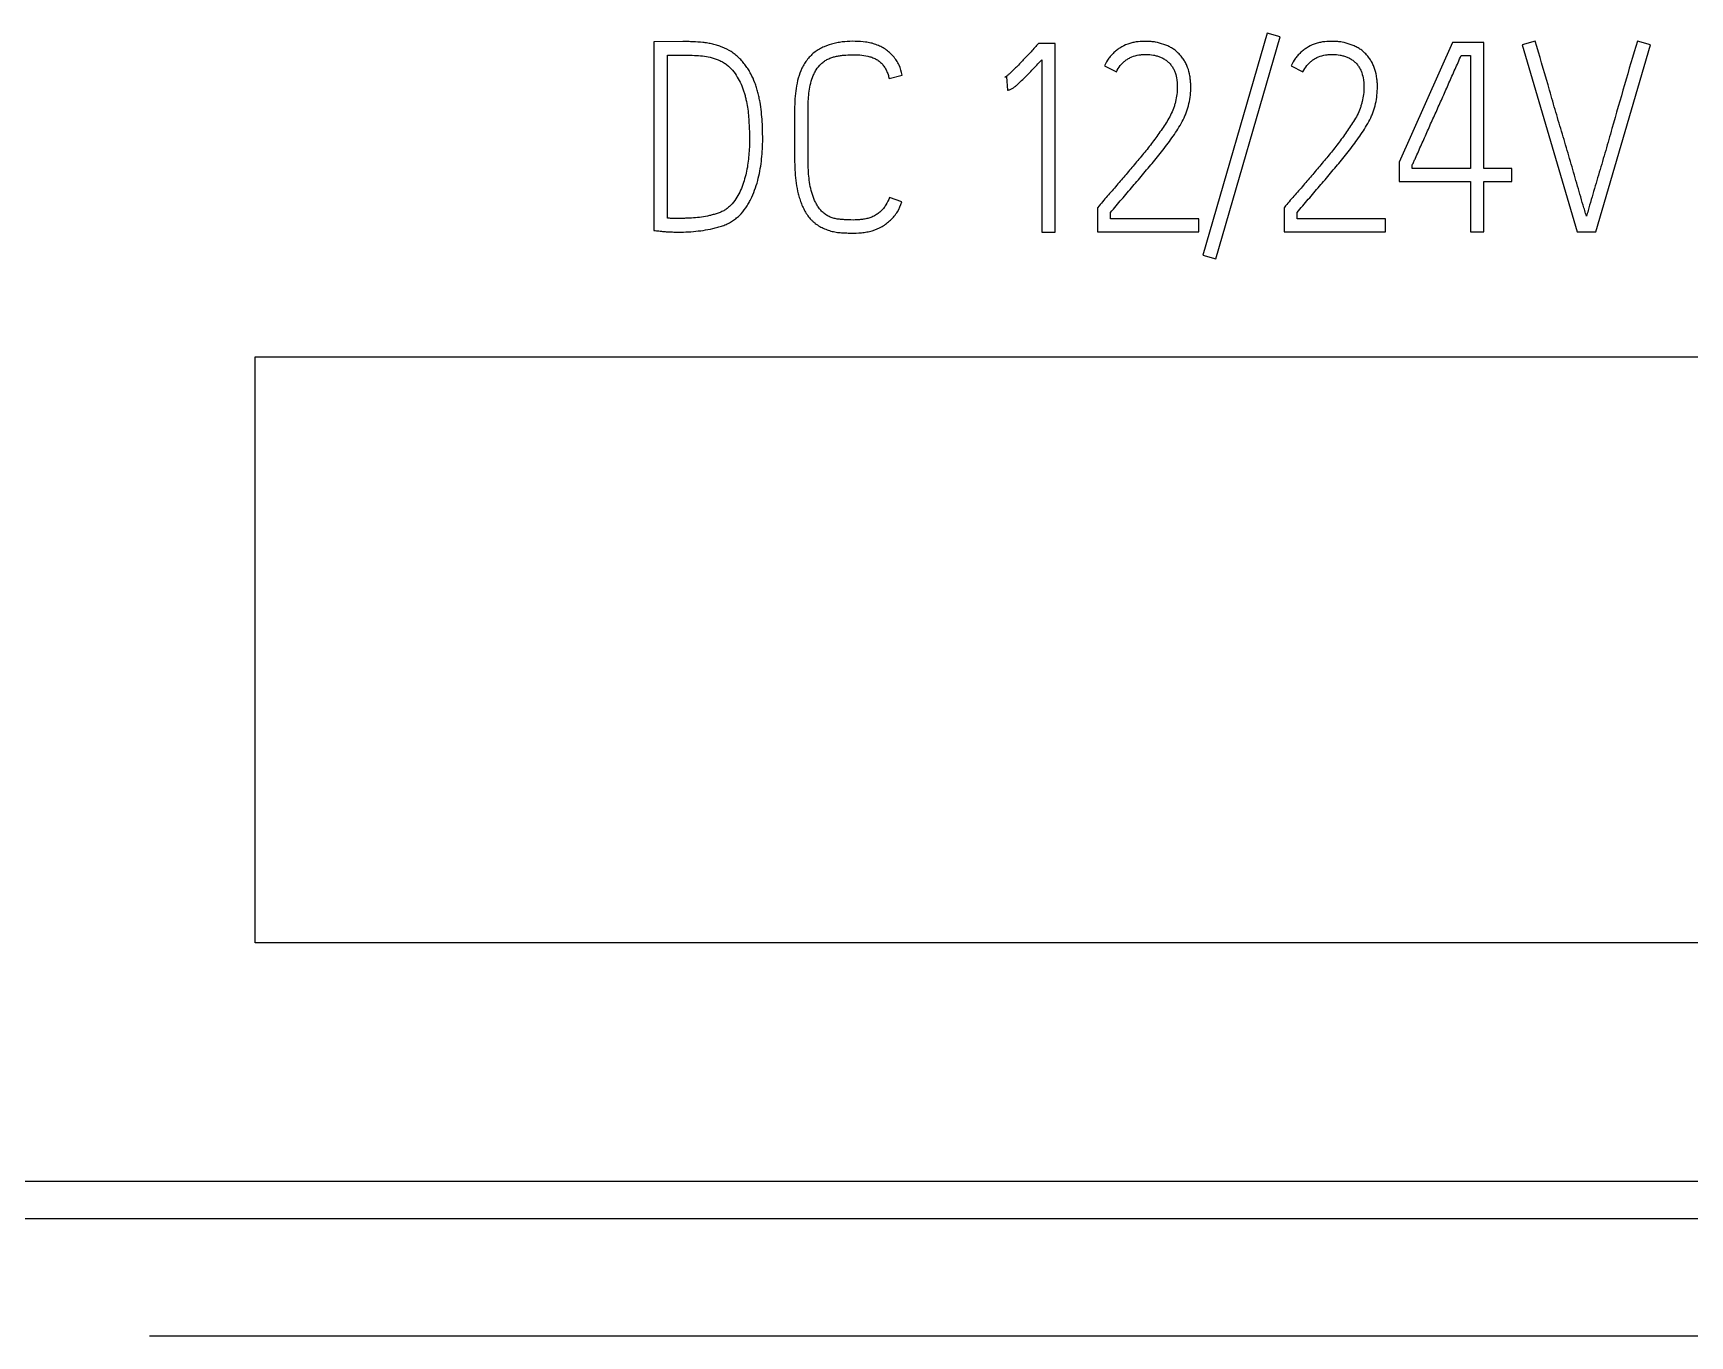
# Model space of a CAD drawing. Extents: x 0 to 420, y 0 to 297.
# Drawn here: x 134.63 to 149.5, y 211.83 to 223.52 of the extents above; entities that cross this region are included whole.
import ezdxf

# ---------------------------------------------------------------- set-up
doc = ezdxf.new("R2010")
doc.units = 0
doc.header["$LTSCALE"] = 23.1
doc.layers.add('10000_FRONT', color=7, linetype='CONTINUOUS')
doc.layers.add('10500_FRONT_LABELING', color=7, linetype='CONTINUOUS')

msp = doc.modelspace()

# ---------------------------------------------------------------- linework, layer by layer
at = {"layer": '10000_FRONT', "color": 7, "linetype": 'CONTINUOUS'}
for p, q in [((136.62, 215.36), (136.62, 220.62)), ((136.62, 220.62), (161.03, 220.62)), ((161.03, 215.36), (136.62, 215.36)), ((91.15, 213.221), (162.65, 213.221)), ((91.15, 212.888), (162.65, 212.888)), ((135.67, 211.834), (156.531, 211.834))]:
    msp.add_line(p, q, dxfattribs=at)
at = {"layer": '10500_FRONT_LABELING', "color": 7, "linetype": 'CONTINUOUS'}
for p, q in [((140.461, 223.447), (140.2, 223.445)), ((140.2, 223.445), (140.2, 221.752)), ((143.653, 223.431), (143.636, 223.412)), ((143.802, 223.431), (143.653, 223.431)), ((143.802, 221.738), (143.802, 223.431)), ((145.705, 223.523), (145.129, 221.531)), ((145.245, 221.498), (145.821, 223.49)), ((145.821, 223.49), (145.705, 223.523)), ((147.369, 223.44), (146.89, 222.365)), ((147.651, 223.44), (147.369, 223.44)), ((147.651, 222.309), (147.651, 223.44)), ((148.113, 223.452), (147.996, 223.419)), ((147.996, 223.419), (148.489, 221.74)), ((148.655, 221.74), (149.146, 223.419)), ((149.146, 223.419), (149.03, 223.452)), ((140.321, 221.863), (140.321, 223.325)), ((140.321, 223.325), (140.508, 223.325)), ((143.684, 223.285), (143.684, 221.738)), ((147.447, 223.323), (147.53, 223.323)), ((147.53, 223.323), (147.53, 222.309)), ((142.312, 223.117), (142.428, 223.146)), ((143.352, 223.127), (143.366, 223.132)), ((143.366, 223.132), (143.373, 223.011)), ((144.245, 223.231), (144.352, 223.176)), ((145.921, 223.231), (146.027, 223.176)), ((141.463, 222.839), (141.463, 222.391)), ((141.584, 222.391), (141.584, 222.839)), ((146.89, 222.365), (146.89, 222.191)), ((147.008, 222.309), (147.008, 222.339)), ((147.53, 222.309), (147.008, 222.309)), ((147.902, 222.309), (147.651, 222.309)), ((147.902, 222.191), (147.902, 222.309)), ((146.89, 222.191), (147.53, 222.191)), ((147.53, 222.191), (147.53, 221.74)), ((147.651, 221.74), (147.651, 222.191)), ((147.651, 222.191), (147.902, 222.191)), ((142.425, 222.009), (142.314, 222.049)), ((144.196, 221.974), (144.181, 221.957)), ((144.181, 221.957), (144.181, 221.74)), ((145.871, 221.974), (145.857, 221.957)), ((145.857, 221.957), (145.857, 221.74)), ((144.3, 221.858), (144.3, 221.915)), ((145.091, 221.858), (144.3, 221.858)), ((145.091, 221.74), (145.091, 221.858)), ((145.975, 221.858), (145.975, 221.915)), ((146.767, 221.858), (145.975, 221.858)), ((146.767, 221.74), (146.767, 221.858)), ((143.684, 221.738), (143.802, 221.738)), ((144.181, 221.74), (145.091, 221.74)), ((145.857, 221.74), (146.767, 221.74)), ((147.53, 221.74), (147.651, 221.74)), ((148.489, 221.74), (148.655, 221.74)), ((145.129, 221.531), (145.245, 221.498))]:
    msp.add_line(p, q, dxfattribs=at)
for points, knots in [([(140.2, 221.752), (140.215, 221.751), (140.23, 221.749), (140.26, 221.747), (140.274, 221.745), (140.304, 221.742), (140.319, 221.741), (140.348, 221.74), (140.363, 221.739), (140.407, 221.738), (140.437, 221.738), (140.495, 221.739), (140.525, 221.741), (140.583, 221.746), (140.613, 221.749), (140.671, 221.758), (140.7, 221.763), (140.744, 221.773), (140.758, 221.777), (140.787, 221.785), (140.802, 221.789), (140.83, 221.799), (140.844, 221.805), (140.871, 221.818), (140.884, 221.825), (140.91, 221.84), (140.922, 221.848), (140.946, 221.867), (140.957, 221.876), (140.989, 221.908), (141.007, 221.931), (141.033, 221.968), (141.041, 221.981), (141.056, 222.006), (141.063, 222.019), (141.083, 222.059), (141.094, 222.086), (141.115, 222.142), (141.124, 222.171), (141.139, 222.228), (141.146, 222.257), (141.157, 222.315), (141.161, 222.344), (141.168, 222.402), (141.171, 222.432), (141.175, 222.491), (141.176, 222.52), (141.177, 222.58), (141.176, 222.609), (141.175, 222.669), (141.174, 222.698), (141.171, 222.757), (141.168, 222.787), (141.162, 222.846), (141.158, 222.875), (141.15, 222.919), (141.147, 222.933), (141.14, 222.962), (141.137, 222.977), (141.13, 223.005), (141.126, 223.02), (141.117, 223.048), (141.112, 223.063), (141.096, 223.105), (141.084, 223.132), (141.063, 223.171), (141.056, 223.184), (141.04, 223.21), (141.031, 223.222), (141.013, 223.246), (141.004, 223.258), (140.984, 223.28), (140.974, 223.291), (140.953, 223.311), (140.942, 223.321), (140.924, 223.335), (140.918, 223.34), (140.906, 223.349), (140.9, 223.353), (140.868, 223.373), (140.841, 223.387), (140.8, 223.403), (140.786, 223.408), (140.757, 223.417), (140.743, 223.422), (140.713, 223.428), (140.699, 223.431), (140.669, 223.436), (140.654, 223.438), (140.61, 223.442), (140.58, 223.444), (140.536, 223.446), (140.521, 223.447), (140.491, 223.447), (140.476, 223.448), (140.461, 223.447)], [0, 0, 0, 0, 0.015625, 0.015625, 0.03125, 0.03125, 0.046875, 0.046875, 0.0625, 0.0625, 0.09375, 0.09375, 0.125, 0.125, 0.15625, 0.15625, 0.1875, 0.1875, 0.203125, 0.203125, 0.21875, 0.21875, 0.234375, 0.234375, 0.25, 0.25, 0.265625, 0.265625, 0.28125, 0.28125, 0.3125, 0.3125, 0.328125, 0.328125, 0.34375, 0.34375, 0.375, 0.375, 0.40625, 0.40625, 0.4375, 0.4375, 0.46875, 0.46875, 0.5, 0.5, 0.53125, 0.53125, 0.5625, 0.5625, 0.59375, 0.59375, 0.625, 0.625, 0.65625, 0.65625, 0.671875, 0.671875, 0.6875, 0.6875, 0.703125, 0.703125, 0.71875, 0.71875, 0.75, 0.75, 0.765625, 0.765625, 0.78125, 0.78125, 0.796875, 0.796875, 0.8125, 0.8125, 0.828125, 0.828125, 0.835938, 0.835938, 0.84375, 0.84375, 0.875, 0.875, 0.890625, 0.890625, 0.90625, 0.90625, 0.921875, 0.921875, 0.9375, 0.9375, 0.96875, 0.96875, 0.984375, 0.984375, 1, 1, 1, 1]), ([(142.428, 223.146), (142.424, 223.177), (142.415, 223.207), (142.398, 223.243), (142.394, 223.25), (142.386, 223.264), (142.382, 223.271), (142.369, 223.291), (142.359, 223.303), (142.338, 223.327), (142.327, 223.338), (142.303, 223.359), (142.291, 223.369), (142.265, 223.387), (142.251, 223.395), (142.222, 223.409), (142.208, 223.415), (142.178, 223.426), (142.163, 223.431), (142.132, 223.438), (142.117, 223.441), (142.069, 223.448), (142.038, 223.449), (141.975, 223.45), (141.944, 223.449), (141.897, 223.445), (141.881, 223.443), (141.849, 223.438), (141.834, 223.435), (141.788, 223.424), (141.758, 223.414), (141.714, 223.395), (141.7, 223.388), (141.672, 223.372), (141.659, 223.364), (141.634, 223.345), (141.622, 223.335), (141.599, 223.312), (141.589, 223.301), (141.569, 223.276), (141.56, 223.263), (141.544, 223.236), (141.536, 223.222), (141.516, 223.179), (141.505, 223.15), (141.488, 223.089), (141.482, 223.059), (141.467, 222.965), (141.463, 222.902), (141.463, 222.839)], [0, 0, 0, 0, 0.0625, 0.0625, 0.078125, 0.078125, 0.09375, 0.09375, 0.125, 0.125, 0.15625, 0.15625, 0.1875, 0.1875, 0.21875, 0.21875, 0.25, 0.25, 0.28125, 0.28125, 0.3125, 0.3125, 0.375, 0.375, 0.4375, 0.4375, 0.46875, 0.46875, 0.5, 0.5, 0.5625, 0.5625, 0.59375, 0.59375, 0.625, 0.625, 0.65625, 0.65625, 0.6875, 0.6875, 0.71875, 0.71875, 0.75, 0.75, 0.8125, 0.8125, 0.875, 0.875, 1, 1, 1, 1]), ([(143.636, 223.412), (143.625, 223.399), (143.614, 223.387), (143.591, 223.362), (143.58, 223.35), (143.545, 223.313), (143.522, 223.289), (143.476, 223.24), (143.453, 223.216), (143.416, 223.181), (143.404, 223.169), (143.385, 223.153), (143.379, 223.147), (143.366, 223.137), (143.359, 223.131), (143.352, 223.127)], [0, 0, 0, 0, 0.125, 0.125, 0.25, 0.25, 0.5, 0.5, 0.75, 0.75, 0.875, 0.875, 0.9375, 0.9375, 1, 1, 1, 1]), ([(144.3, 221.915), (144.333, 221.954), (144.366, 221.993), (144.433, 222.071), (144.466, 222.11), (144.533, 222.188), (144.566, 222.227), (144.632, 222.305), (144.665, 222.345), (144.73, 222.424), (144.762, 222.464), (144.809, 222.525), (144.824, 222.546), (144.854, 222.588), (144.869, 222.609), (144.897, 222.652), (144.911, 222.673), (144.937, 222.718), (144.949, 222.74), (144.965, 222.775), (144.971, 222.787), (144.98, 222.811), (144.984, 222.823), (144.996, 222.859), (145.003, 222.884), (145.013, 222.935), (145.016, 222.96), (145.02, 223.011), (145.021, 223.037), (145.019, 223.075), (145.018, 223.088), (145.015, 223.114), (145.014, 223.127), (145.007, 223.165), (145.001, 223.19), (144.987, 223.227), (144.982, 223.239), (144.97, 223.262), (144.964, 223.273), (144.95, 223.295), (144.943, 223.305), (144.926, 223.325), (144.917, 223.334), (144.899, 223.353), (144.889, 223.361), (144.869, 223.377), (144.858, 223.384), (144.836, 223.397), (144.825, 223.403), (144.801, 223.414), (144.789, 223.418), (144.752, 223.431), (144.728, 223.438), (144.69, 223.445), (144.677, 223.446), (144.651, 223.449), (144.638, 223.449), (144.599, 223.45), (144.573, 223.449), (144.535, 223.445), (144.522, 223.443), (144.496, 223.438), (144.484, 223.434), (144.447, 223.423), (144.423, 223.413), (144.389, 223.393), (144.378, 223.386), (144.357, 223.371), (144.337, 223.355), (144.319, 223.337), (144.301, 223.318), (144.293, 223.308), (144.269, 223.277), (144.256, 223.254), (144.245, 223.231)], [0, 0, 0, 0, 0.0625, 0.0625, 0.125, 0.125, 0.1875, 0.1875, 0.25, 0.25, 0.3125, 0.3125, 0.34375, 0.34375, 0.375, 0.375, 0.40625, 0.40625, 0.4375, 0.4375, 0.453125, 0.453125, 0.46875, 0.46875, 0.5, 0.5, 0.53125, 0.53125, 0.5625, 0.5625, 0.578125, 0.578125, 0.59375, 0.59375, 0.625, 0.625, 0.640625, 0.640625, 0.65625, 0.65625, 0.671875, 0.671875, 0.6875, 0.6875, 0.703125, 0.703125, 0.71875, 0.71875, 0.734375, 0.734375, 0.75, 0.75, 0.78125, 0.78125, 0.796875, 0.796875, 0.8125, 0.8125, 0.84375, 0.84375, 0.859375, 0.859375, 0.875, 0.875, 0.90625, 0.90625, 0.921875, 0.921875, 0.9375, 0.953125, 0.953125, 0.96875, 0.96875, 1, 1, 1, 1]), ([(145.975, 221.915), (146.008, 221.954), (146.042, 221.993), (146.108, 222.071), (146.142, 222.11), (146.208, 222.188), (146.242, 222.227), (146.308, 222.305), (146.34, 222.345), (146.405, 222.424), (146.437, 222.464), (146.484, 222.525), (146.499, 222.546), (146.529, 222.588), (146.544, 222.609), (146.573, 222.652), (146.586, 222.673), (146.612, 222.718), (146.625, 222.74), (146.641, 222.775), (146.646, 222.787), (146.655, 222.811), (146.66, 222.823), (146.672, 222.859), (146.678, 222.884), (146.688, 222.935), (146.691, 222.96), (146.695, 223.011), (146.696, 223.037), (146.695, 223.075), (146.694, 223.088), (146.691, 223.114), (146.689, 223.127), (146.682, 223.165), (146.676, 223.19), (146.662, 223.227), (146.657, 223.239), (146.646, 223.262), (146.639, 223.273), (146.626, 223.295), (146.618, 223.305), (146.601, 223.325), (146.593, 223.334), (146.574, 223.353), (146.565, 223.361), (146.544, 223.377), (146.534, 223.384), (146.511, 223.397), (146.5, 223.403), (146.476, 223.414), (146.464, 223.418), (146.428, 223.431), (146.403, 223.438), (146.365, 223.445), (146.352, 223.446), (146.326, 223.449), (146.313, 223.449), (146.274, 223.45), (146.248, 223.449), (146.21, 223.445), (146.197, 223.443), (146.172, 223.438), (146.159, 223.434), (146.122, 223.423), (146.098, 223.413), (146.065, 223.393), (146.054, 223.386), (146.033, 223.371), (146.012, 223.355), (145.994, 223.337), (145.976, 223.318), (145.968, 223.308), (145.945, 223.277), (145.931, 223.254), (145.921, 223.231)], [0, 0, 0, 0, 0.0625, 0.0625, 0.125, 0.125, 0.1875, 0.1875, 0.25, 0.25, 0.3125, 0.3125, 0.34375, 0.34375, 0.375, 0.375, 0.40625, 0.40625, 0.4375, 0.4375, 0.453125, 0.453125, 0.46875, 0.46875, 0.5, 0.5, 0.53125, 0.53125, 0.5625, 0.5625, 0.578125, 0.578125, 0.59375, 0.59375, 0.625, 0.625, 0.640625, 0.640625, 0.65625, 0.65625, 0.671875, 0.671875, 0.6875, 0.6875, 0.703125, 0.703125, 0.71875, 0.71875, 0.734375, 0.734375, 0.75, 0.75, 0.78125, 0.78125, 0.796875, 0.796875, 0.8125, 0.8125, 0.84375, 0.84375, 0.859375, 0.859375, 0.875, 0.875, 0.90625, 0.90625, 0.921875, 0.921875, 0.9375, 0.953125, 0.953125, 0.96875, 0.96875, 1, 1, 1, 1]), ([(148.572, 221.882), (148.567, 221.898), (148.562, 221.914), (148.552, 221.947), (148.547, 221.963), (148.533, 222.012), (148.523, 222.045), (148.495, 222.143), (148.476, 222.209), (148.438, 222.34), (148.419, 222.405), (148.39, 222.503), (148.381, 222.536), (148.361, 222.602), (148.352, 222.634), (148.332, 222.699), (148.322, 222.732), (148.303, 222.798), (148.293, 222.83), (148.265, 222.928), (148.246, 222.994), (148.189, 223.19), (148.15, 223.321), (148.113, 223.452)], [0, 0, 0, 0, 0.03125, 0.03125, 0.0625, 0.0625, 0.125, 0.125, 0.25, 0.25, 0.375, 0.375, 0.4375, 0.4375, 0.5, 0.5, 0.5625, 0.5625, 0.625, 0.625, 0.75, 0.75, 1, 1, 1, 1]), ([(149.03, 223.452), (148.991, 223.322), (148.952, 223.191), (148.876, 222.929), (148.839, 222.798), (148.782, 222.601), (148.764, 222.536), (148.726, 222.405), (148.707, 222.34), (148.668, 222.209), (148.648, 222.144), (148.62, 222.046), (148.61, 222.013), (148.596, 221.964), (148.592, 221.947), (148.582, 221.914), (148.578, 221.898), (148.572, 221.882)], [0, 0, 0, 0, 0.25, 0.25, 0.5, 0.5, 0.625, 0.625, 0.75, 0.75, 0.875, 0.875, 0.9375, 0.9375, 0.96875, 0.96875, 1, 1, 1, 1]), ([(140.508, 223.325), (140.533, 223.325), (140.557, 223.324), (140.605, 223.322), (140.629, 223.32), (140.677, 223.314), (140.7, 223.309), (140.736, 223.299), (140.747, 223.295), (140.77, 223.287), (140.781, 223.282), (140.803, 223.272), (140.814, 223.266), (140.835, 223.253), (140.845, 223.247), (140.874, 223.224), (140.891, 223.208), (140.922, 223.171), (140.936, 223.15), (140.961, 223.109), (140.972, 223.088), (140.992, 223.044), (141, 223.021), (141.011, 222.986), (141.015, 222.975), (141.021, 222.951), (141.024, 222.94), (141.032, 222.905), (141.037, 222.881), (141.044, 222.834), (141.046, 222.81), (141.051, 222.762), (141.052, 222.739), (141.055, 222.691), (141.056, 222.667), (141.058, 222.619), (141.058, 222.595), (141.058, 222.547), (141.058, 222.523), (141.056, 222.475), (141.054, 222.451), (141.05, 222.404), (141.047, 222.38), (141.041, 222.333), (141.037, 222.309), (141.027, 222.262), (141.021, 222.239), (141.002, 222.17), (140.985, 222.124), (140.952, 222.06), (140.939, 222.04), (140.911, 222.001), (140.896, 221.983), (140.873, 221.962), (140.868, 221.958), (140.859, 221.951), (140.844, 221.94), (140.829, 221.931), (140.808, 221.92), (140.796, 221.915), (140.774, 221.907), (140.762, 221.903), (140.739, 221.896), (140.727, 221.893), (140.704, 221.887), (140.692, 221.884), (140.657, 221.877), (140.634, 221.873), (140.586, 221.867), (140.562, 221.865), (140.526, 221.863), (140.514, 221.862), (140.49, 221.862), (140.478, 221.861), (140.442, 221.861), (140.418, 221.861), (140.382, 221.861), (140.369, 221.861), (140.345, 221.861), (140.333, 221.862), (140.321, 221.863)], [0, 0, 0, 0, 0.03125, 0.03125, 0.0625, 0.0625, 0.09375, 0.09375, 0.109375, 0.109375, 0.125, 0.125, 0.140625, 0.140625, 0.15625, 0.15625, 0.1875, 0.1875, 0.21875, 0.21875, 0.25, 0.25, 0.28125, 0.28125, 0.296875, 0.296875, 0.3125, 0.3125, 0.34375, 0.34375, 0.375, 0.375, 0.40625, 0.40625, 0.4375, 0.4375, 0.46875, 0.46875, 0.5, 0.5, 0.53125, 0.53125, 0.5625, 0.5625, 0.59375, 0.59375, 0.625, 0.625, 0.6875, 0.6875, 0.71875, 0.71875, 0.75, 0.75, 0.757812, 0.757812, 0.765625, 0.78125, 0.78125, 0.796875, 0.796875, 0.8125, 0.8125, 0.828125, 0.828125, 0.84375, 0.84375, 0.875, 0.875, 0.90625, 0.90625, 0.921875, 0.921875, 0.9375, 0.9375, 0.96875, 0.96875, 0.984375, 0.984375, 1, 1, 1, 1]), ([(141.584, 222.839), (141.584, 222.863), (141.585, 222.888), (141.587, 222.936), (141.589, 222.96), (141.595, 223.008), (141.598, 223.032), (141.609, 223.08), (141.615, 223.103), (141.628, 223.138), (141.633, 223.149), (141.644, 223.171), (141.649, 223.182), (141.669, 223.213), (141.684, 223.232), (141.706, 223.252), (141.711, 223.256), (141.72, 223.264), (141.725, 223.268), (141.741, 223.278), (141.751, 223.284), (141.773, 223.295), (141.784, 223.3), (141.802, 223.306), (141.808, 223.308), (141.819, 223.311), (141.825, 223.312), (141.843, 223.316), (141.855, 223.319), (141.879, 223.322), (141.891, 223.324), (141.928, 223.327), (141.952, 223.329), (142.001, 223.33), (142.025, 223.329), (142.074, 223.326), (142.098, 223.322), (142.134, 223.314), (142.146, 223.31), (142.168, 223.302), (142.18, 223.297), (142.201, 223.286), (142.212, 223.279), (142.231, 223.264), (142.24, 223.256), (142.252, 223.243), (142.256, 223.238), (142.263, 223.228), (142.267, 223.223), (142.277, 223.208), (142.283, 223.197), (142.293, 223.175), (142.298, 223.164), (142.306, 223.141), (142.309, 223.129), (142.312, 223.117)], [0, 0, 0, 0, 0.0625, 0.0625, 0.125, 0.125, 0.1875, 0.1875, 0.25, 0.25, 0.28125, 0.28125, 0.3125, 0.3125, 0.375, 0.375, 0.390625, 0.390625, 0.40625, 0.40625, 0.4375, 0.4375, 0.46875, 0.46875, 0.484375, 0.484375, 0.5, 0.5, 0.53125, 0.53125, 0.5625, 0.5625, 0.625, 0.625, 0.6875, 0.6875, 0.75, 0.75, 0.78125, 0.78125, 0.8125, 0.8125, 0.84375, 0.84375, 0.875, 0.875, 0.890625, 0.890625, 0.90625, 0.90625, 0.9375, 0.9375, 0.96875, 0.96875, 1, 1, 1, 1]), ([(143.373, 223.011), (143.378, 223.011), (143.382, 223.012), (143.391, 223.014), (143.395, 223.015), (143.403, 223.018), (143.407, 223.02), (143.415, 223.024), (143.418, 223.026), (143.429, 223.034), (143.436, 223.039), (143.45, 223.05), (143.457, 223.056), (143.476, 223.073), (143.489, 223.085), (143.514, 223.109), (143.527, 223.121), (143.564, 223.158), (143.588, 223.183), (143.636, 223.234), (143.66, 223.259), (143.684, 223.285)], [0, 0, 0, 0, 0.03125, 0.03125, 0.0625, 0.0625, 0.09375, 0.09375, 0.125, 0.125, 0.1875, 0.1875, 0.25, 0.25, 0.375, 0.375, 0.5, 0.5, 0.75, 0.75, 1, 1, 1, 1]), ([(144.352, 223.176), (144.361, 223.196), (144.373, 223.215), (144.394, 223.24), (144.401, 223.248), (144.417, 223.264), (144.434, 223.278), (144.452, 223.29), (144.471, 223.301), (144.481, 223.306), (144.511, 223.319), (144.532, 223.324), (144.565, 223.329), (144.576, 223.331), (144.598, 223.332), (144.609, 223.332), (144.641, 223.332), (144.663, 223.33), (144.696, 223.324), (144.706, 223.321), (144.728, 223.315), (144.738, 223.312), (144.758, 223.303), (144.768, 223.299), (144.787, 223.288), (144.796, 223.281), (144.814, 223.268), (144.822, 223.26), (144.833, 223.249), (144.836, 223.244), (144.843, 223.236), (144.847, 223.231), (144.856, 223.218), (144.862, 223.208), (144.872, 223.189), (144.876, 223.179), (144.887, 223.148), (144.892, 223.126), (144.896, 223.094), (144.898, 223.083), (144.899, 223.061), (144.899, 223.05), (144.899, 223.017), (144.898, 222.995), (144.892, 222.952), (144.888, 222.931), (144.881, 222.899), (144.878, 222.889), (144.872, 222.868), (144.869, 222.857), (144.857, 222.826), (144.848, 222.807), (144.828, 222.768), (144.818, 222.75), (144.795, 222.713), (144.783, 222.695), (144.747, 222.641), (144.722, 222.605), (144.67, 222.536), (144.644, 222.501), (144.59, 222.434), (144.562, 222.401), (144.506, 222.334), (144.478, 222.301), (144.422, 222.235), (144.394, 222.203), (144.338, 222.137), (144.309, 222.104), (144.267, 222.055), (144.252, 222.039), (144.224, 222.007), (144.21, 221.99), (144.196, 221.974)], [0, 0, 0, 0, 0.03125, 0.03125, 0.046875, 0.046875, 0.0625, 0.078125, 0.078125, 0.09375, 0.09375, 0.125, 0.125, 0.140625, 0.140625, 0.15625, 0.15625, 0.1875, 0.1875, 0.203125, 0.203125, 0.21875, 0.21875, 0.234375, 0.234375, 0.25, 0.25, 0.265625, 0.265625, 0.273438, 0.273438, 0.28125, 0.28125, 0.296875, 0.296875, 0.3125, 0.3125, 0.34375, 0.34375, 0.359375, 0.359375, 0.375, 0.375, 0.40625, 0.40625, 0.4375, 0.4375, 0.453125, 0.453125, 0.46875, 0.46875, 0.5, 0.5, 0.53125, 0.53125, 0.5625, 0.5625, 0.625, 0.625, 0.6875, 0.6875, 0.75, 0.75, 0.8125, 0.8125, 0.875, 0.875, 0.9375, 0.9375, 0.96875, 0.96875, 1, 1, 1, 1]), ([(146.027, 223.176), (146.037, 223.196), (146.048, 223.215), (146.069, 223.24), (146.077, 223.248), (146.092, 223.264), (146.109, 223.278), (146.127, 223.29), (146.146, 223.301), (146.156, 223.306), (146.186, 223.319), (146.208, 223.324), (146.24, 223.329), (146.251, 223.331), (146.273, 223.332), (146.284, 223.332), (146.317, 223.332), (146.338, 223.33), (146.371, 223.324), (146.382, 223.321), (146.403, 223.315), (146.413, 223.312), (146.434, 223.303), (146.443, 223.299), (146.463, 223.288), (146.472, 223.281), (146.489, 223.268), (146.497, 223.26), (146.508, 223.249), (146.512, 223.244), (146.519, 223.236), (146.522, 223.231), (146.531, 223.218), (146.537, 223.208), (146.547, 223.189), (146.551, 223.179), (146.562, 223.148), (146.567, 223.126), (146.572, 223.094), (146.573, 223.083), (146.574, 223.061), (146.575, 223.05), (146.575, 223.017), (146.573, 222.995), (146.568, 222.952), (146.564, 222.931), (146.556, 222.899), (146.553, 222.889), (146.547, 222.868), (146.544, 222.857), (146.533, 222.826), (146.524, 222.807), (146.504, 222.768), (146.493, 222.75), (146.47, 222.713), (146.458, 222.695), (146.422, 222.641), (146.397, 222.605), (146.346, 222.536), (146.319, 222.501), (146.265, 222.434), (146.237, 222.401), (146.182, 222.334), (146.154, 222.301), (146.098, 222.235), (146.069, 222.203), (146.013, 222.137), (145.985, 222.104), (145.942, 222.055), (145.928, 222.039), (145.899, 222.007), (145.885, 221.99), (145.871, 221.974)], [0, 0, 0, 0, 0.03125, 0.03125, 0.046875, 0.046875, 0.0625, 0.078125, 0.078125, 0.09375, 0.09375, 0.125, 0.125, 0.140625, 0.140625, 0.15625, 0.15625, 0.1875, 0.1875, 0.203125, 0.203125, 0.21875, 0.21875, 0.234375, 0.234375, 0.25, 0.25, 0.265625, 0.265625, 0.273438, 0.273438, 0.28125, 0.28125, 0.296875, 0.296875, 0.3125, 0.3125, 0.34375, 0.34375, 0.359375, 0.359375, 0.375, 0.375, 0.40625, 0.40625, 0.4375, 0.4375, 0.453125, 0.453125, 0.46875, 0.46875, 0.5, 0.5, 0.53125, 0.53125, 0.5625, 0.5625, 0.625, 0.625, 0.6875, 0.6875, 0.75, 0.75, 0.8125, 0.8125, 0.875, 0.875, 0.9375, 0.9375, 0.96875, 0.96875, 1, 1, 1, 1]), ([(147.008, 222.339), (147.013, 222.349), (147.018, 222.36), (147.027, 222.38), (147.032, 222.39), (147.046, 222.421), (147.055, 222.441), (147.082, 222.503), (147.101, 222.544), (147.137, 222.626), (147.155, 222.667), (147.192, 222.749), (147.21, 222.789), (147.247, 222.871), (147.265, 222.912), (147.302, 222.994), (147.32, 223.035), (147.356, 223.117), (147.374, 223.158), (147.402, 223.22), (147.411, 223.24), (147.429, 223.281), (147.438, 223.302), (147.447, 223.323)], [0, 0, 0, 0, 0.03125, 0.03125, 0.0625, 0.0625, 0.125, 0.125, 0.25, 0.25, 0.375, 0.375, 0.5, 0.5, 0.625, 0.625, 0.75, 0.75, 0.875, 0.875, 0.9375, 0.9375, 1, 1, 1, 1]), ([(141.463, 222.391), (141.463, 222.359), (141.464, 222.327), (141.467, 222.264), (141.47, 222.232), (141.478, 222.169), (141.483, 222.137), (141.493, 222.09), (141.497, 222.075), (141.506, 222.044), (141.511, 222.028), (141.522, 221.998), (141.527, 221.983), (141.541, 221.954), (141.548, 221.94), (141.564, 221.912), (141.572, 221.898), (141.591, 221.872), (141.601, 221.86), (141.618, 221.842), (141.624, 221.836), (141.636, 221.826), (141.642, 221.821), (141.661, 221.806), (141.675, 221.797), (141.702, 221.781), (141.717, 221.774), (141.747, 221.761), (141.762, 221.756), (141.792, 221.746), (141.808, 221.743), (141.84, 221.736), (141.856, 221.734), (141.888, 221.732), (141.904, 221.731), (141.936, 221.73), (141.952, 221.729), (142, 221.728), (142.032, 221.729), (142.08, 221.734), (142.096, 221.736), (142.127, 221.742), (142.143, 221.746), (142.19, 221.759), (142.22, 221.772), (142.262, 221.796), (142.276, 221.805), (142.301, 221.825), (142.326, 221.845), (142.348, 221.869), (142.363, 221.888), (142.368, 221.894), (142.378, 221.908), (142.382, 221.914), (142.403, 221.948), (142.417, 221.978), (142.425, 222.009)], [0, 0, 0, 0, 0.0625, 0.0625, 0.125, 0.125, 0.1875, 0.1875, 0.21875, 0.21875, 0.25, 0.25, 0.28125, 0.28125, 0.3125, 0.3125, 0.34375, 0.34375, 0.375, 0.375, 0.390625, 0.390625, 0.40625, 0.40625, 0.4375, 0.4375, 0.46875, 0.46875, 0.5, 0.5, 0.53125, 0.53125, 0.5625, 0.5625, 0.59375, 0.59375, 0.625, 0.625, 0.6875, 0.6875, 0.71875, 0.71875, 0.75, 0.75, 0.8125, 0.8125, 0.84375, 0.84375, 0.875, 0.90625, 0.90625, 0.921875, 0.921875, 0.9375, 0.9375, 1, 1, 1, 1]), ([(142.314, 222.049), (142.306, 222.026), (142.296, 222.003), (142.276, 221.971), (142.269, 221.96), (142.257, 221.946), (142.253, 221.941), (142.244, 221.932), (142.239, 221.928), (142.226, 221.915), (142.216, 221.907), (142.195, 221.893), (142.184, 221.886), (142.162, 221.875), (142.15, 221.87), (142.126, 221.862), (142.114, 221.859), (142.089, 221.854), (142.076, 221.852), (142.051, 221.849), (142.038, 221.848), (142.001, 221.846), (141.975, 221.846), (141.937, 221.848), (141.925, 221.848), (141.899, 221.85), (141.887, 221.851), (141.862, 221.853), (141.849, 221.854), (141.824, 221.859), (141.812, 221.862), (141.794, 221.868), (141.788, 221.87), (141.776, 221.875), (141.77, 221.878), (141.754, 221.887), (141.743, 221.894), (141.728, 221.905), (141.723, 221.909), (141.714, 221.918), (141.709, 221.922), (141.696, 221.936), (141.688, 221.945), (141.673, 221.966), (141.666, 221.976), (141.654, 221.999), (141.648, 222.01), (141.632, 222.044), (141.624, 222.068), (141.61, 222.116), (141.604, 222.141), (141.596, 222.191), (141.593, 222.215), (141.586, 222.29), (141.584, 222.341), (141.584, 222.391)], [0, 0, 0, 0, 0.0625, 0.0625, 0.09375, 0.09375, 0.109375, 0.109375, 0.125, 0.125, 0.15625, 0.15625, 0.1875, 0.1875, 0.21875, 0.21875, 0.25, 0.25, 0.28125, 0.28125, 0.3125, 0.3125, 0.375, 0.375, 0.40625, 0.40625, 0.4375, 0.4375, 0.46875, 0.46875, 0.5, 0.5, 0.515625, 0.515625, 0.53125, 0.53125, 0.5625, 0.5625, 0.578125, 0.578125, 0.59375, 0.59375, 0.625, 0.625, 0.65625, 0.65625, 0.6875, 0.6875, 0.75, 0.75, 0.8125, 0.8125, 0.875, 0.875, 1, 1, 1, 1])]:
    msp.add_open_spline(points, degree=3, knots=knots, dxfattribs=at)

doc.saveas('drawing.dxf')
